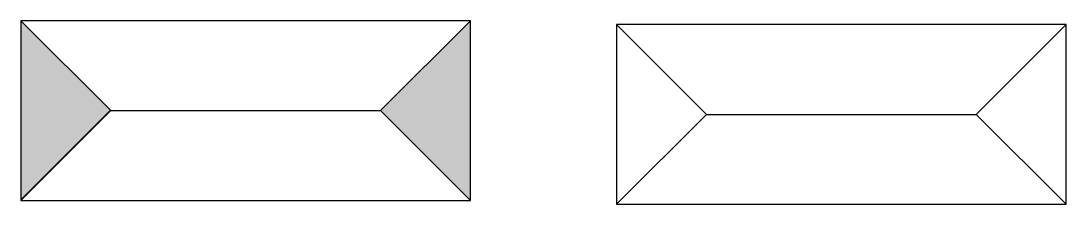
# Model space of a CAD drawing. Header units: metres. Extents: x 121.8 to 150.9, y 161.2 to 166.3.
import ezdxf

# ---------------------------------------------------------------- set-up
doc = ezdxf.new("R2010")
doc.units = ezdxf.units.M
doc.layers.get('0').update_dxf_attribs({"color": 6})

# ---------------------------------------------------------------- blocks, each defined once
blk = doc.blocks.new('RESIDENCE_EXT')
h = blk.add_hatch(color=256)
h.paths.add_polyline_path([(0, 0.021), (2.489, 2.511), (0, 5)])
h.paths.add_polyline_path([(10, 2.5), (12.5, 0), (12.5, 5)])
for p, q in [((2.5, 2.5), (0, 5)), ((0.015, 4.985), (0.015, 4.985, 0)), ((10, 2.5), (12.5, 5)), ((0, 0.021), (2.489, 2.511)), ((2.5, 2.5), (0, 0)), ((2.5, 2.5), (10, 2.5)), ((12.5, 0), (10, 2.5)), ((12.462, 0.038), (12.462, 0.038, 0))]:
    blk.add_line(p, q)
blk.add_lwpolyline([(0, 0), (12.5, 0), (12.5, 5), (0, 5)], close=True)
blk = doc.blocks.new('RESIDENCE_NEW')
for p, q in [((2.5, 2.5), (0, 5)), ((10, 2.5), (12.5, 5)), ((2.5, 2.5), (0, 0)), ((2.5, 2.5), (10, 2.5)), ((12.5, 0), (10, 2.5))]:
    blk.add_line(p, q)
blk.add_lwpolyline([(0, 0), (12.5, 0), (12.5, 5), (0, 5)], close=True)

msp = doc.modelspace()

# ---------------------------------------------------------------- block references
for name, p in [('RESIDENCE_EXT', (121.799, 161.272)), ('RESIDENCE_NEW', (138.368, 161.169))]:
    msp.add_blockref(name, p)

doc.saveas('drawing.dxf')
